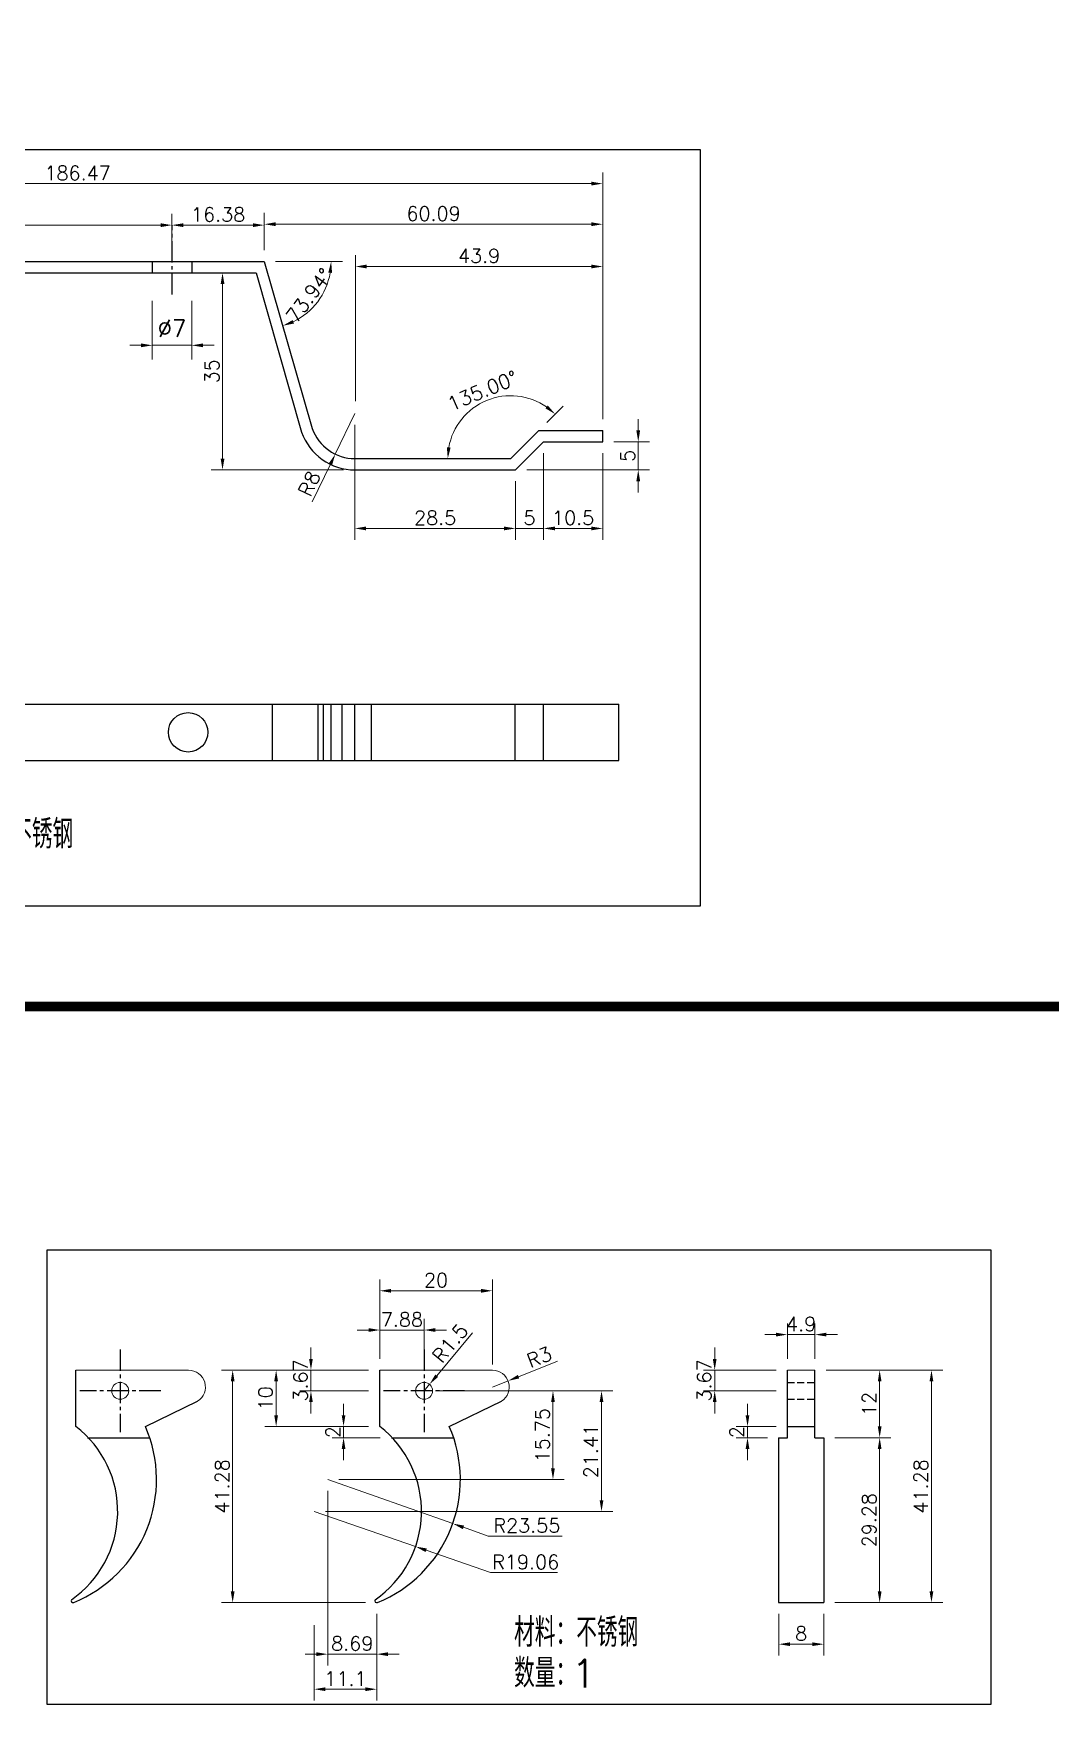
# Model space of a CAD drawing. Header units: millimetres. Extents: x 6728 to 8819, y -1283 to 914.
# Drawn here: x 7463.6 to 7644.2, y -111.1 to 185.6 of the extents above; entities that cross this region are included whole.
import ezdxf

# ---------------------------------------------------------------- set-up
doc = ezdxf.new("R2010")
doc.units = ezdxf.units.MM
doc.header["$LTSCALE"] = 1000
for name, pattern in [('CENTER2', [28.575, 19.05, -3.175, 3.175, -3.175]), ('DASH', [0.35, 0.25, -0.1]), ('DASHDOTX3', [508, 254, -127, 0, -127])]:
    doc.linetypes.add(name, pattern=pattern)
for name, color, linetype in [('PUB_TEXT', 7, 'Continuous'), ('PUB_TITLE', 7, 'Continuous'), ('中线', 1, 'DASHDOTX3')]:
    doc.layers.add(name, color=color, linetype=linetype)
doc.styles.get("Standard").update_dxf_attribs({"font": 'txt.shx', "bigfont": 'gbcbig.shx'})
doc.styles.add('样式 1', font='txt.shx', dxfattribs={"height": 5.5, "bigfont": 'gbcbig.shx'})
doc.dimstyles.new('DIMN1', dxfattribs={"dimscale": 0.01, "dimtxt": 300, "dimasz": 200, "dimexe": 250, "dimexo": 300, "dimgap": 150, "dimtad": 1, "dimtoh": 1, "dimdsep": 46, "dimtxsty": 'Standard', "dimcen": 2.5, "dimclrd": 256, "dimclre": 256, "dimazin": 0, "dimtfac": 1, "dimtix": 1, "dimtmove": 1, "dimatfit": 0, "dimfxl": 0, "dimtolj": 1, "dimlwd": 9, "dimlwe": 9, "dimarcsym": 0})
doc.dimstyles.new('ISO-25', dxfattribs={"dimtxt": 2.5, "dimasz": 2, "dimexe": 2, "dimexo": 2, "dimtad": 1, "dimtoh": 1, "dimdsep": 46, "dimtxsty": 'Standard', "dimcen": 2.5, "dimclrd": 256, "dimclre": 256, "dimazin": 0, "dimtfac": 1, "dimtix": 1, "dimtmove": 1, "dimatfit": 0, "dimfxl": 0, "dimtolj": 1, "dimlwd": 9, "dimlwe": 9, "dimarcsym": 0})

# ---------------------------------------------------------------- blocks, each defined once
blk = doc.blocks.new('*D673')
at = {"lineweight": 9}
for p, q in [((7484.68, 138.1), (7484.68, 127.72)), ((7491.68, 138.1), (7491.68, 127.72)), ((7482.68, 130.22), (7480.68, 130.22)), ((7484.68, 130.22), (7491.68, 130.22)), ((7493.68, 130.22), (7495.68, 130.22))]:
    blk.add_line(p, q, dxfattribs=at)
for points in [[(7482.68, 130.55), (7482.68, 129.88), (7484.68, 130.22)], [(7493.68, 130.55), (7493.68, 129.88), (7491.68, 130.22)]]:
    blk.add_solid(points)
at = {"layer": 'Defpoints', "color": 0}
for p in [(7484.68, 141.1), (7491.68, 141.1), (7491.68, 130.22)]:
    blk.add_point(p, dxfattribs=at)
at = {"color": 0, "insert": (7488.18, 133.22), "char_height": 3, "attachment_point": 5}
blk.add_mtext('\\A1;%%c7', dxfattribs=at)
blk = doc.blocks.new('*D421')
at = {"lineweight": 9}
blk.add_line((7554.73, 116.51), (7557.64, 119.42), dxfattribs=at)
blk.add_arc((7548.32, 110.1), 11.18, 55.2628, 169.7372, dxfattribs=at)
for points in [[(7554.9, 119.54), (7554.48, 119.03), (7556.22, 118)], [(7537.65, 112.06), (7536.98, 112.12), (7537.14, 110.1)]]:
    blk.add_solid(points)
at = {"layer": 'Defpoints', "color": 0}
for p in [(7548.32, 121.28), (7553.32, 115.1), (7520.65, 110.1), (7548.32, 110.1), (7548.32, 110.1)]:
    blk.add_point(p, dxfattribs=at)
at = {"color": 0, "insert": (7543.32, 122.16), "char_height": 2.5, "attachment_point": 5, "rotation": 22.5}
blk.add_mtext('\\A1;135.00°', dxfattribs=at)
blk = doc.blocks.new('*D420')
at = {"lineweight": 9}
for p, q in [((7564.65, 111.1), (7564.65, 95.71)), ((7554.15, 109.1), (7554.15, 95.71)), ((7556.15, 97.71), (7562.65, 97.71))]:
    blk.add_line(p, q, dxfattribs=at)
for points in [[(7556.15, 98.04), (7556.15, 97.37), (7554.15, 97.71)], [(7562.65, 98.04), (7562.65, 97.37), (7564.65, 97.71)]]:
    blk.add_solid(points)
at = {"layer": 'Defpoints', "color": 0}
for p in [(7564.65, 113.1), (7554.15, 111.1), (7564.65, 97.71)]:
    blk.add_point(p, dxfattribs=at)
at = {"color": 0, "insert": (7559.4, 99.58), "char_height": 2.5, "attachment_point": 5}
blk.add_mtext('\\A1;10.5', dxfattribs=at)
blk = doc.blocks.new('*D419')
at = {"lineweight": 9}
for p, q in [((7554.15, 111.1), (7554.15, 95.71)), ((7549.15, 104.1), (7549.15, 95.71)), ((7547.15, 97.71), (7545.15, 97.71)), ((7549.15, 97.71), (7554.15, 97.71)), ((7556.15, 97.71), (7558.15, 97.71))]:
    blk.add_line(p, q, dxfattribs=at)
for points in [[(7547.15, 98.04), (7547.15, 97.37), (7549.15, 97.71)], [(7556.15, 98.04), (7556.15, 97.37), (7554.15, 97.71)]]:
    blk.add_solid(points)
at = {"layer": 'Defpoints', "color": 0}
for p in [(7554.15, 113.1), (7549.15, 106.1), (7554.15, 97.71)]:
    blk.add_point(p, dxfattribs=at)
at = {"color": 0, "insert": (7551.65, 99.58), "char_height": 2.5, "attachment_point": 5}
blk.add_mtext('\\A1;5', dxfattribs=at)
blk = doc.blocks.new('*D418')
at = {"lineweight": 9}
for p, q in [((7520.65, 116.1), (7520.65, 95.71)), ((7549.15, 106.1), (7549.15, 95.71)), ((7522.65, 97.71), (7547.15, 97.71))]:
    blk.add_line(p, q, dxfattribs=at)
for points in [[(7522.65, 98.04), (7522.65, 97.37), (7520.65, 97.71)], [(7547.15, 98.04), (7547.15, 97.37), (7549.15, 97.71)]]:
    blk.add_solid(points)
at = {"layer": 'Defpoints', "color": 0}
for p in [(7520.65, 118.1), (7549.15, 108.1), (7549.15, 97.71)]:
    blk.add_point(p, dxfattribs=at)
at = {"color": 0, "insert": (7534.9, 99.58), "char_height": 2.5, "attachment_point": 5}
blk.add_mtext('\\A1;28.5', dxfattribs=at)
blk = doc.blocks.new('*D417')
at = {"lineweight": 9}
for p, q in [((7570.96, 115.1), (7570.96, 117.1)), ((7566.65, 113.1), (7572.96, 113.1)), ((7570.96, 108.1), (7570.96, 113.1)), ((7551.15, 108.1), (7572.96, 108.1)), ((7570.96, 106.1), (7570.96, 104.1))]:
    blk.add_line(p, q, dxfattribs=at)
for points in [[(7570.62, 115.1), (7571.29, 115.1), (7570.96, 113.1)], [(7570.62, 106.1), (7571.29, 106.1), (7570.96, 108.1)]]:
    blk.add_solid(points)
at = {"layer": 'Defpoints', "color": 0}
for p in [(7564.65, 113.1), (7570.96, 113.1), (7549.15, 108.1)]:
    blk.add_point(p, dxfattribs=at)
at = {"color": 0, "insert": (7569.08, 110.6), "char_height": 2.5, "attachment_point": 5, "rotation": 90}
blk.add_mtext('\\A1;5', dxfattribs=at)
blk = doc.blocks.new('*D283')
at = {"lineweight": 9}
for p, q in [((7378.18, 147.1), (7378.18, 160.93)), ((7564.65, 147.1), (7564.65, 160.93)), ((7380.18, 158.93), (7562.65, 158.93))]:
    blk.add_line(p, q, dxfattribs=at)
for points in [[(7380.18, 159.27), (7380.18, 158.6), (7378.18, 158.93)], [(7562.65, 159.27), (7562.65, 158.6), (7564.65, 158.93)]]:
    blk.add_solid(points)
at = {"layer": 'Defpoints', "color": 0}
for p in [(7564.65, 158.93), (7378.18, 145.1), (7564.65, 145.1)]:
    blk.add_point(p, dxfattribs=at)
at = {"color": 0, "insert": (7471.42, 160.81), "char_height": 2.5, "attachment_point": 5}
blk.add_mtext('\\A1;186.47', dxfattribs=at)
blk = doc.blocks.new('*D282')
at = {"lineweight": 9}
blk.add_line((7506.56, 145.1), (7518.44, 145.1), dxfattribs=at)
blk.add_arc((7504.56, 145.1), 11.87, 295.7259, 350.3359, dxfattribs=at)
for points in [[(7515.93, 143.13), (7516.6, 143.08), (7516.44, 145.1)], [(7509.84, 134.09), (7509.6, 134.71), (7507.85, 133.69)]]:
    blk.add_solid(points)
at = {"layer": 'Defpoints', "color": 0}
for p in [(7378.18, 145.1), (7504.56, 145.1), (7504.56, 145.1), (7512.31, 136.1), (7513.09, 115.48)]:
    blk.add_point(p, dxfattribs=at)
at = {"color": 0, "insert": (7512.55, 139.08), "char_height": 2.5, "attachment_point": 5, "rotation": 53.0309}
blk.add_mtext('\\A1;73.94°', dxfattribs=at)
blk = doc.blocks.new('*D281')
at = {"lineweight": 9}
for p, q in [((7520.75, 120.3), (7520.75, 146.21)), ((7564.65, 120.3), (7564.65, 146.21)), ((7522.75, 144.21), (7562.65, 144.21))]:
    blk.add_line(p, q, dxfattribs=at)
for points in [[(7522.75, 144.55), (7522.75, 143.88), (7520.75, 144.21)], [(7562.65, 144.55), (7562.65, 143.88), (7564.65, 144.21)]]:
    blk.add_solid(points)
at = {"layer": 'Defpoints', "color": 0}
for p in [(7564.65, 144.21), (7520.75, 118.3), (7564.65, 118.3)]:
    blk.add_point(p, dxfattribs=at)
at = {"color": 0, "insert": (7542.7, 146.09), "char_height": 2.5, "attachment_point": 5}
blk.add_mtext('\\A1;43.9', dxfattribs=at)
blk = doc.blocks.new('*D280')
at = {"lineweight": 9}
for p, q in [((7520.65, 118.1), (7517.17, 110.89)), ((7513.07, 102.41), (7516.3, 109.09))]:
    blk.add_line(p, q, dxfattribs=at)
blk.add_solid([(7516, 109.24), (7516.6, 108.95), (7517.17, 110.89)])
at = {"layer": 'Defpoints', "color": 0}
for p in [(7520.65, 118.1), (7517.17, 110.89)]:
    blk.add_point(p, dxfattribs=at)
at = {"color": 0, "insert": (7512.56, 105.67), "char_height": 2.5, "attachment_point": 5, "rotation": 64.2067}
blk.add_mtext('\\A1;R8', dxfattribs=at)
blk = doc.blocks.new('*D279')
at = {"lineweight": 9}
for p, q in [((7504.56, 149.1), (7504.56, 153.72)), ((7506.56, 151.72), (7562.65, 151.72)), ((7564.65, 117.1), (7564.65, 153.72))]:
    blk.add_line(p, q, dxfattribs=at)
for points in [[(7506.56, 152.06), (7506.56, 151.39), (7504.56, 151.72)], [(7562.65, 152.06), (7562.65, 151.39), (7564.65, 151.72)]]:
    blk.add_solid(points)
at = {"layer": 'Defpoints', "color": 0}
for p in [(7564.65, 151.72), (7504.56, 147.1), (7564.65, 115.1)]:
    blk.add_point(p, dxfattribs=at)
at = {"color": 0, "insert": (7534.61, 153.6), "char_height": 2.5, "attachment_point": 5}
blk.add_mtext('\\A1;60.09', dxfattribs=at)
blk = doc.blocks.new('*D278')
at = {"lineweight": 9}
for p, q in [((7501.14, 143.1), (7495.15, 143.1)), ((7497.15, 141.1), (7497.15, 110.1)), ((7518.65, 108.1), (7495.15, 108.1))]:
    blk.add_line(p, q, dxfattribs=at)
for points in [[(7496.82, 141.1), (7497.49, 141.1), (7497.15, 143.1)], [(7496.82, 110.1), (7497.49, 110.1), (7497.15, 108.1)]]:
    blk.add_solid(points)
at = {"layer": 'Defpoints', "color": 0}
for p in [(7503.14, 143.1), (7497.15, 108.1), (7520.65, 108.1)]:
    blk.add_point(p, dxfattribs=at)
at = {"color": 0, "insert": (7495.28, 125.6), "char_height": 2.5, "attachment_point": 5, "rotation": 90}
blk.add_mtext('\\A1;35', dxfattribs=at)
blk = doc.blocks.new('*D276')
at = {"lineweight": 9}
for p, q in [((7488.18, 149.1), (7488.18, 153.56)), ((7490.18, 151.56), (7502.56, 151.56)), ((7504.56, 147.1), (7504.56, 153.56))]:
    blk.add_line(p, q, dxfattribs=at)
for points in [[(7490.18, 151.89), (7490.18, 151.22), (7488.18, 151.56)], [(7502.56, 151.89), (7502.56, 151.22), (7504.56, 151.56)]]:
    blk.add_solid(points)
at = {"layer": 'Defpoints', "color": 0}
for p in [(7504.56, 151.56), (7488.18, 147.1), (7504.56, 145.1)]:
    blk.add_point(p, dxfattribs=at)
at = {"color": 0, "insert": (7496.37, 153.43), "char_height": 2.5, "attachment_point": 5}
blk.add_mtext('\\A1;16.38', dxfattribs=at)
blk = doc.blocks.new('*D275')
at = {"lineweight": 9}
for p, q in [((7388.18, 147.1), (7388.18, 153.56)), ((7390.18, 151.56), (7486.18, 151.56)), ((7488.18, 147.1), (7488.18, 153.56))]:
    blk.add_line(p, q, dxfattribs=at)
for points in [[(7390.18, 151.89), (7390.18, 151.22), (7388.18, 151.56)], [(7486.18, 151.89), (7486.18, 151.22), (7488.18, 151.56)]]:
    blk.add_solid(points)
at = {"layer": 'Defpoints', "color": 0}
for p in [(7488.18, 151.56), (7388.18, 145.1), (7488.18, 145.1)]:
    blk.add_point(p, dxfattribs=at)
at = {"color": 0, "insert": (7438.18, 153.43), "char_height": 2.5, "attachment_point": 5}
blk.add_mtext('\\A1;100', dxfattribs=at)
blk = doc.blocks.new('扳机')
for p, q in [((-7.88, -6.33), (-7.88, 3.67)), ((4.47, -6.33), (13.74, -1.86)), ((-5.79, -8.33), (5.22, -8.33))]:
    blk.add_line(p, q)
at = {"lineweight": 20}
blk.add_line((-7.88, 3.67), (12.12, 3.67), dxfattribs=at)
blk.add_circle((0, 0), 1.5, dxfattribs=at)
blk.add_arc((12.12, 0.67), 3, 302.5956, 90, dxfattribs=at)
for centre, radius, start, end in [((-19.51, -21.41), 19.06, 304.6683, 52.3564), ((-17.11, -15.75), 23.55, 292.0701, 23.5814), ((-8.42, -37.28), 0.324, 142.5328, 298.9893)]:
    blk.add_arc(centre, radius, start, end)
at = {"layer": '中线', "linetype": 'CENTER2', "ltscale": 0.0002}
for p, q in [((0, 7.34), (0, -7.34)), ((7.19, 0), (-7.19, 0))]:
    blk.add_line(p, q, dxfattribs=at)
blk = doc.blocks.new('*D59')
at = {"lineweight": 9}
for p, q in [((7534.94, -55.42), (7566.44, -55.42)), ((7564.44, -57.42), (7564.44, -74.83)), ((7515.43, -76.83), (7566.44, -76.83))]:
    blk.add_line(p, q, dxfattribs=at)
for points in [[(7564.1, -57.42), (7564.77, -57.42), (7564.44, -55.42)], [(7564.1, -74.83), (7564.77, -74.83), (7564.44, -76.83)]]:
    blk.add_solid(points)
at = {"layer": 'Defpoints', "color": 0}
for p in [(7532.94, -55.42), (7513.43, -76.83), (7564.44, -76.83)]:
    blk.add_point(p, dxfattribs=at)
at = {"color": 0, "insert": (7562.56, -66.12), "char_height": 2.5, "attachment_point": 5, "rotation": 90}
blk.add_mtext('\\A1;21.41', dxfattribs=at)
blk = doc.blocks.new('*D58')
at = {"lineweight": 9}
for p, q in [((7542.13, -55.42), (7557.82, -55.42)), ((7555.82, -57.42), (7555.82, -69.16)), ((7517.83, -71.16), (7557.82, -71.16))]:
    blk.add_line(p, q, dxfattribs=at)
for points in [[(7555.48, -57.42), (7556.15, -57.42), (7555.82, -55.42)], [(7555.48, -69.16), (7556.15, -69.16), (7555.82, -71.16)]]:
    blk.add_solid(points)
at = {"layer": 'Defpoints', "color": 0}
for p in [(7540.13, -55.42), (7515.83, -71.16), (7555.82, -71.16)]:
    blk.add_point(p, dxfattribs=at)
at = {"color": 0, "insert": (7553.94, -63.29), "char_height": 2.5, "attachment_point": 5, "rotation": 90}
blk.add_mtext('\\A1;15.75', dxfattribs=at)
blk = doc.blocks.new('*D57')
at = {"lineweight": 9}
for p, q in [((7513.43, -97.02), (7513.43, -110.39)), ((7524.52, -97.02), (7524.52, -110.39)), ((7522.52, -108.39), (7515.43, -108.39))]:
    blk.add_line(p, q, dxfattribs=at)
for points in [[(7515.43, -108.06), (7515.43, -108.73), (7513.43, -108.39)], [(7522.52, -108.06), (7522.52, -108.73), (7524.52, -108.39)]]:
    blk.add_solid(points)
at = {"layer": 'Defpoints', "color": 0}
for p in [(7513.43, -95.02), (7524.52, -95.02), (7513.43, -108.39)]:
    blk.add_point(p, dxfattribs=at)
at = {"color": 0, "insert": (7518.98, -106.52), "char_height": 2.5, "attachment_point": 5}
blk.add_mtext('\\A1;11.1', dxfattribs=at)
blk = doc.blocks.new('*D56')
at = {"lineweight": 9}
for p, q in [((7515.83, -73.16), (7515.83, -104.17)), ((7524.52, -95.02), (7524.52, -104.17)), ((7513.83, -102.17), (7511.83, -102.17)), ((7524.52, -102.17), (7515.83, -102.17)), ((7526.52, -102.17), (7528.52, -102.17))]:
    blk.add_line(p, q, dxfattribs=at)
for points in [[(7513.83, -101.84), (7513.83, -102.5), (7515.83, -102.17)], [(7526.52, -101.84), (7526.52, -102.5), (7524.52, -102.17)]]:
    blk.add_solid(points)
at = {"layer": 'Defpoints', "color": 0}
for p in [(7515.83, -71.16), (7524.52, -93.02), (7515.83, -102.17)]:
    blk.add_point(p, dxfattribs=at)
at = {"color": 0, "insert": (7520.18, -100.29), "char_height": 2.5, "attachment_point": 5}
blk.add_mtext('\\A1;8.69', dxfattribs=at)
blk = doc.blocks.new('*D55')
at = {"lineweight": 9}
for p, q in [((7515.83, -71.16), (7538.04, -78.99)), ((7544.32, -81.2), (7539.93, -79.65)), ((7557.44, -81.2), (7544.32, -81.2))]:
    blk.add_line(p, q, dxfattribs=at)
blk.add_solid([(7540.04, -79.34), (7539.82, -79.97), (7538.04, -78.99)])
at = {"layer": 'Defpoints', "color": 0}
for p in [(7515.83, -71.16), (7538.04, -78.99)]:
    blk.add_point(p, dxfattribs=at)
at = {"color": 0, "insert": (7551.19, -79.32), "char_height": 2.5, "attachment_point": 5}
blk.add_mtext('\\A1;R23.55', dxfattribs=at)
blk = doc.blocks.new('*D54')
at = {"lineweight": 9}
for p, q in [((7513.43, -76.83), (7531.43, -83.07)), ((7544.73, -87.69), (7533.32, -83.73)), ((7556.6, -87.69), (7544.73, -87.69))]:
    blk.add_line(p, q, dxfattribs=at)
blk.add_solid([(7533.43, -83.41), (7533.21, -84.04), (7531.43, -83.07)])
at = {"layer": 'Defpoints', "color": 0}
for p in [(7513.43, -76.83), (7531.43, -83.07)]:
    blk.add_point(p, dxfattribs=at)
at = {"color": 0, "insert": (7550.98, -85.81), "char_height": 2.5, "attachment_point": 5}
blk.add_mtext('\\A1;R19.06', dxfattribs=at)
blk = doc.blocks.new('*D41')
at = {"lineweight": 9}
for p, q in [((7606.14, -51.74), (7625.02, -51.74)), ((7623.02, -91.02), (7623.02, -53.74)), ((7605.89, -93.02), (7625.02, -93.02))]:
    blk.add_line(p, q, dxfattribs=at)
for points in [[(7622.68, -53.74), (7623.35, -53.74), (7623.02, -51.74)], [(7622.68, -91.02), (7623.35, -91.02), (7623.02, -93.02)]]:
    blk.add_solid(points)
at = {"layer": 'Defpoints', "color": 0}
for p in [(7604.14, -51.74), (7623.02, -51.74), (7603.89, -93.02)]:
    blk.add_point(p, dxfattribs=at)
at = {"color": 0, "insert": (7621.14, -72.38), "char_height": 2.5, "attachment_point": 5, "rotation": 90}
blk.add_mtext('\\A1;41.28', dxfattribs=at)
blk = doc.blocks.new('*D40')
at = {"lineweight": 9}
for p, q in [((7597.44, -49.74), (7597.44, -43.43)), ((7602.34, -49.74), (7602.34, -43.43)), ((7595.44, -45.43), (7593.44, -45.43)), ((7597.44, -45.43), (7602.34, -45.43)), ((7604.34, -45.43), (7606.34, -45.43))]:
    blk.add_line(p, q, dxfattribs=at)
for points in [[(7595.44, -45.1), (7595.44, -45.76), (7597.44, -45.43)], [(7604.34, -45.1), (7604.34, -45.76), (7602.34, -45.43)]]:
    blk.add_solid(points)
at = {"layer": 'Defpoints', "color": 0}
for p in [(7602.34, -45.43), (7597.44, -51.74), (7602.34, -51.74)]:
    blk.add_point(p, dxfattribs=at)
at = {"color": 0, "insert": (7599.89, -43.55), "char_height": 2.5, "attachment_point": 5}
blk.add_mtext('\\A1;4.9', dxfattribs=at)
blk = doc.blocks.new('*D39')
at = {"lineweight": 9}
for p, q in [((7541.54, -45.11), (7535.18, -52.73)), ((7532.94, -55.42), (7533.9, -54.26))]:
    blk.add_line(p, q, dxfattribs=at)
blk.add_solid([(7534.93, -52.51), (7535.44, -52.94), (7533.9, -54.26)])
at = {"layer": 'Defpoints', "color": 0}
for p in [(7532.94, -55.42), (7533.9, -54.26)]:
    blk.add_point(p, dxfattribs=at)
at = {"color": 0, "insert": (7537.56, -46.95), "char_height": 2.5, "attachment_point": 5, "rotation": 50.1647}
blk.add_mtext('\\A1;R1.5', dxfattribs=at)
blk = doc.blocks.new('*D38')
at = {"lineweight": 9}
for p, q in [((7584.53, -49.74), (7584.53, -47.74)), ((7595.44, -51.74), (7582.53, -51.74)), ((7584.53, -55.42), (7584.53, -51.74)), ((7595.44, -55.42), (7582.53, -55.42)), ((7584.53, -57.42), (7584.53, -59.42))]:
    blk.add_line(p, q, dxfattribs=at)
for points in [[(7584.2, -49.74), (7584.87, -49.74), (7584.53, -51.74)], [(7584.2, -57.42), (7584.87, -57.42), (7584.53, -55.42)]]:
    blk.add_solid(points)
at = {"layer": 'Defpoints', "color": 0}
for p in [(7584.53, -51.74), (7597.44, -51.74), (7597.44, -55.42)]:
    blk.add_point(p, dxfattribs=at)
at = {"color": 0, "insert": (7582.66, -53.58), "char_height": 2.5, "attachment_point": 5, "rotation": 90}
blk.add_mtext('\\A1;3.67', dxfattribs=at)
blk = doc.blocks.new('*D37')
at = {"lineweight": 9}
for p, q in [((7590.36, -59.74), (7590.36, -57.74)), ((7595.44, -61.74), (7588.36, -61.74)), ((7590.36, -63.74), (7590.36, -61.74)), ((7593.89, -63.74), (7588.36, -63.74)), ((7590.36, -65.74), (7590.36, -67.74))]:
    blk.add_line(p, q, dxfattribs=at)
for points in [[(7590.02, -59.74), (7590.69, -59.74), (7590.36, -61.74)], [(7590.02, -65.74), (7590.69, -65.74), (7590.36, -63.74)]]:
    blk.add_solid(points)
at = {"layer": 'Defpoints', "color": 0}
for p in [(7590.36, -61.74), (7597.44, -61.74), (7595.89, -63.74)]:
    blk.add_point(p, dxfattribs=at)
at = {"color": 0, "insert": (7588.48, -62.74), "char_height": 2.5, "attachment_point": 5, "rotation": 90}
blk.add_mtext('\\A1;2', dxfattribs=at)
blk = doc.blocks.new('*D36')
at = {"lineweight": 9}
for p, q in [((7604.34, -51.74), (7615.82, -51.74)), ((7613.82, -61.74), (7613.82, -53.74)), ((7605.89, -63.74), (7615.82, -63.74))]:
    blk.add_line(p, q, dxfattribs=at)
for points in [[(7613.49, -53.74), (7614.15, -53.74), (7613.82, -51.74)], [(7613.49, -61.74), (7614.15, -61.74), (7613.82, -63.74)]]:
    blk.add_solid(points)
at = {"layer": 'Defpoints', "color": 0}
for p in [(7602.34, -51.74), (7613.82, -51.74), (7603.89, -63.74)]:
    blk.add_point(p, dxfattribs=at)
at = {"color": 0, "insert": (7611.95, -57.74), "char_height": 2.5, "attachment_point": 5, "rotation": 90}
blk.add_mtext('\\A1;12', dxfattribs=at)
blk = doc.blocks.new('*D35')
at = {"lineweight": 9}
for p, q in [((7605.89, -63.74), (7615.82, -63.74)), ((7613.82, -91.02), (7613.82, -65.74)), ((7605.89, -93.02), (7615.82, -93.02))]:
    blk.add_line(p, q, dxfattribs=at)
for points in [[(7613.49, -65.74), (7614.15, -65.74), (7613.82, -63.74)], [(7613.49, -91.02), (7614.15, -91.02), (7613.82, -93.02)]]:
    blk.add_solid(points)
at = {"layer": 'Defpoints', "color": 0}
for p in [(7603.89, -63.74), (7613.82, -63.74), (7603.89, -93.02)]:
    blk.add_point(p, dxfattribs=at)
at = {"color": 0, "insert": (7611.95, -78.38), "char_height": 2.5, "attachment_point": 5, "rotation": 90}
blk.add_mtext('\\A1;29.28', dxfattribs=at)
blk = doc.blocks.new('*D34')
at = {"lineweight": 9}
for p, q in [((7595.89, -95.02), (7595.89, -102.4)), ((7603.89, -95.02), (7603.89, -102.4)), ((7597.89, -100.4), (7601.89, -100.4))]:
    blk.add_line(p, q, dxfattribs=at)
for points in [[(7597.89, -100.07), (7597.89, -100.73), (7595.89, -100.4)], [(7601.89, -100.07), (7601.89, -100.73), (7603.89, -100.4)]]:
    blk.add_solid(points)
at = {"layer": 'Defpoints', "color": 0}
for p in [(7595.89, -93.02), (7603.89, -93.02), (7603.89, -100.4)]:
    blk.add_point(p, dxfattribs=at)
at = {"color": 0, "insert": (7599.89, -98.52), "char_height": 2.5, "attachment_point": 5}
blk.add_mtext('\\A1;8', dxfattribs=at)
blk = doc.blocks.new('*D33')
at = {"lineweight": 9}
for p, q in [((7518.64, -59.74), (7518.64, -57.74)), ((7523.07, -61.74), (7516.64, -61.74)), ((7518.64, -63.74), (7518.64, -61.74)), ((7525.16, -63.74), (7516.64, -63.74)), ((7518.64, -65.74), (7518.64, -67.74))]:
    blk.add_line(p, q, dxfattribs=at)
for points in [[(7518.31, -59.74), (7518.97, -59.74), (7518.64, -61.74)], [(7518.31, -65.74), (7518.97, -65.74), (7518.64, -63.74)]]:
    blk.add_solid(points)
at = {"layer": 'Defpoints', "color": 0}
for p in [(7518.64, -61.74), (7525.07, -61.74), (7527.16, -63.74)]:
    blk.add_point(p, dxfattribs=at)
at = {"color": 0, "insert": (7516.77, -62.74), "char_height": 2.5, "attachment_point": 5, "rotation": 90}
blk.add_mtext('\\A1;2', dxfattribs=at)
blk = doc.blocks.new('*D32')
at = {"lineweight": 9}
for p, q in [((7523.07, -51.74), (7496.95, -51.74)), ((7498.95, -91.02), (7498.95, -53.74)), ((7522.52, -93.02), (7496.95, -93.02))]:
    blk.add_line(p, q, dxfattribs=at)
for points in [[(7498.62, -53.74), (7499.29, -53.74), (7498.95, -51.74)], [(7498.62, -91.02), (7499.29, -91.02), (7498.95, -93.02)]]:
    blk.add_solid(points)
at = {"layer": 'Defpoints', "color": 0}
for p in [(7498.95, -51.74), (7525.07, -51.74), (7524.52, -93.02)]:
    blk.add_point(p, dxfattribs=at)
at = {"color": 0, "insert": (7497.08, -72.38), "char_height": 2.5, "attachment_point": 5, "rotation": 90}
blk.add_mtext('\\A1;41.28', dxfattribs=at)
blk = doc.blocks.new('*D31')
at = {"lineweight": 9}
for p, q in [((7525.07, -49.74), (7525.07, -42.62)), ((7532.94, -49.74), (7532.94, -42.62)), ((7523.07, -44.62), (7521.07, -44.62)), ((7525.07, -44.62), (7532.94, -44.62)), ((7534.94, -44.62), (7536.94, -44.62))]:
    blk.add_line(p, q, dxfattribs=at)
for points in [[(7523.07, -44.28), (7523.07, -44.95), (7525.07, -44.62)], [(7534.94, -44.28), (7534.94, -44.95), (7532.94, -44.62)]]:
    blk.add_solid(points)
at = {"layer": 'Defpoints', "color": 0}
for p in [(7532.94, -44.62), (7525.07, -51.74), (7532.94, -51.74)]:
    blk.add_point(p, dxfattribs=at)
at = {"color": 0, "insert": (7529, -42.74), "char_height": 2.5, "attachment_point": 5}
blk.add_mtext('\\A1;7.88', dxfattribs=at)
blk = doc.blocks.new('*D30')
at = {"lineweight": 9}
for p, q in [((7525.07, -49.74), (7525.07, -35.65)), ((7543.06, -37.65), (7527.07, -37.65)), ((7545.06, -50.74), (7545.06, -35.65))]:
    blk.add_line(p, q, dxfattribs=at)
for points in [[(7527.07, -37.32), (7527.07, -37.99), (7525.07, -37.65)], [(7543.06, -37.32), (7543.06, -37.99), (7545.06, -37.65)]]:
    blk.add_solid(points)
at = {"layer": 'Defpoints', "color": 0}
for p in [(7525.07, -37.65), (7525.07, -51.74), (7545.06, -52.74)]:
    blk.add_point(p, dxfattribs=at)
at = {"color": 0, "insert": (7535.06, -35.78), "char_height": 2.5, "attachment_point": 5}
blk.add_mtext('\\A1;20', dxfattribs=at)
blk = doc.blocks.new('*D29')
at = {"lineweight": 9}
for p, q in [((7556.6, -50.16), (7549.71, -52.9)), ((7545.06, -54.74), (7547.85, -53.64))]:
    blk.add_line(p, q, dxfattribs=at)
blk.add_solid([(7549.59, -52.59), (7549.83, -53.21), (7547.85, -53.64)])
at = {"layer": 'Defpoints', "color": 0}
for p in [(7545.06, -54.74), (7547.85, -53.64)]:
    blk.add_point(p, dxfattribs=at)
at = {"color": 0, "insert": (7553.39, -49.42), "char_height": 2.5, "attachment_point": 5, "rotation": 21.6468}
blk.add_mtext('\\A1;R3', dxfattribs=at)
blk = doc.blocks.new('*D28')
at = {"lineweight": 9}
for p, q in [((7512.85, -49.74), (7512.85, -47.74)), ((7523.07, -51.74), (7510.85, -51.74)), ((7512.85, -55.42), (7512.85, -51.74)), ((7523.07, -55.42), (7510.85, -55.42)), ((7512.85, -57.42), (7512.85, -59.42))]:
    blk.add_line(p, q, dxfattribs=at)
for points in [[(7512.52, -49.74), (7513.18, -49.74), (7512.85, -51.74)], [(7512.52, -57.42), (7513.18, -57.42), (7512.85, -55.42)]]:
    blk.add_solid(points)
at = {"layer": 'Defpoints', "color": 0}
for p in [(7512.85, -51.74), (7525.07, -51.74), (7525.07, -55.42)]:
    blk.add_point(p, dxfattribs=at)
at = {"color": 0, "insert": (7510.98, -53.58), "char_height": 2.5, "attachment_point": 5, "rotation": 90}
blk.add_mtext('\\A1;3.67', dxfattribs=at)
blk = doc.blocks.new('*D27')
at = {"lineweight": 9}
for p, q in [((7523.07, -51.74), (7504.67, -51.74)), ((7506.67, -53.74), (7506.67, -59.74)), ((7523.07, -61.74), (7504.67, -61.74))]:
    blk.add_line(p, q, dxfattribs=at)
for points in [[(7506.33, -53.74), (7507, -53.74), (7506.67, -51.74)], [(7506.33, -59.74), (7507, -59.74), (7506.67, -61.74)]]:
    blk.add_solid(points)
at = {"layer": 'Defpoints', "color": 0}
for p in [(7525.07, -51.74), (7506.67, -61.74), (7525.07, -61.74)]:
    blk.add_point(p, dxfattribs=at)
at = {"color": 0, "insert": (7504.79, -56.74), "char_height": 2.5, "attachment_point": 5, "rotation": 90}
blk.add_mtext('\\A1;10', dxfattribs=at)

msp = doc.modelspace()

# ---------------------------------------------------------------- linework, layer by layer
for p, q in [((7378.183, 145.096), (7504.564, 145.096)), ((7378.183, 143.096), (7503.14, 143.096)), ((7503.14, 143.096), (7511.202, 114.823)), ((7504.564, 145.096), (7513.092, 115.478)), ((7553.318, 115.096), (7548.318, 110.096)), ((7554.147, 113.096), (7549.147, 108.096)), ((7553.318, 115.096), (7564.651, 115.096)), ((7554.147, 113.096), (7564.651, 113.096)), ((7564.651, 113.096), (7564.651, 115.096)), ((7520.651, 110.096), (7548.318, 110.096)), ((7520.651, 108.096), (7549.147, 108.096)), ((7381.046, 66.507), (7567.504, 66.507)), ((7506.003, 56.507), (7506.003, 66.507)), ((7514.065, 66.507), (7514.065, 56.507)), ((7514.999, 66.507), (7514.999, 56.507)), ((7516.404, 66.507), (7516.404, 56.507)), ((7518.329, 66.507), (7518.329, 56.507)), ((7520.561, 66.507), (7520.561, 56.507)), ((7523.514, 66.507), (7523.514, 56.507)), ((7549.057, 66.507), (7549.057, 56.507)), ((7554.057, 66.507), (7554.057, 56.507)), ((7567.504, 56.507), (7567.504, 66.507)), ((7381.046, 56.507), (7567.504, 56.507)), ((7525.066, -61.741), (7525.066, -51.744)), ((7597.438, -63.741), (7597.438, -51.744)), ((7602.338, -63.741), (7602.338, -51.744)), ((7537.415, -61.741), (7546.678, -57.271)), ((7597.438, -61.741), (7602.338, -61.741)), ((7527.156, -63.741), (7538.161, -63.741)), ((7595.888, -63.741), (7595.888, -93.023)), ((7595.888, -63.741), (7597.438, -63.741)), ((7602.338, -63.741), (7603.888, -63.741)), ((7603.888, -63.741), (7603.888, -93.023)), ((7595.888, -93.023), (7603.888, -93.023))]:
    msp.add_line(p, q)
at = {"color": 140}
for p, q in [((7484.684, 145.096), (7484.684, 143.096)), ((7491.684, 145.096), (7491.684, 143.096))]:
    msp.add_line(p, q, dxfattribs=at)
at = {"lineweight": 20}
for p, q in [((7525.066, -51.744), (7545.062, -51.744)), ((7597.438, -51.744), (7602.338, -51.744))]:
    msp.add_line(p, q, dxfattribs=at)
at = {"color": 0, "linetype": 'DASH', "ltscale": 0.005}
for p, q in [((7597.438, -53.915), (7602.338, -53.915)), ((7597.438, -56.915), (7602.338, -56.915))]:
    msp.add_line(p, q, dxfattribs=at)
for points in [[(7357.107, 164.994), (7581.953, 164.994), (7581.953, 30.633), (7357.107, 30.633)], [(7465.992, -30.389), (7633.57, -30.389), (7633.57, -111.121), (7465.992, -111.121)]]:
    msp.add_lwpolyline(points, close=True)
msp.add_circle((7491.047, 61.507), 3.5)
at = {"lineweight": 20}
msp.add_circle((7532.941, -55.415), 1.5, dxfattribs=at)
for centre, radius, start, end in [((7520.651, 118.096), 10, 199.10546, 270), ((7520.651, 118.096), 8, 199.10546, 270), ((7513.428, -76.829), 19.055, 304.66826, 52.35645), ((7515.834, -71.161), 23.547, 292.07012, 23.58145), ((7524.524, -92.698), 0.324, 142.53283, 298.98932)]:
    msp.add_arc(centre, radius, start, end)
msp.add_arc((7545.062, -54.744), 3, 302.5956, 90, dxfattribs=at)
at = {"layer": 'PUB_TITLE', "const_width": 1.7}
msp.add_lwpolyline([(7330.267, 12.842), (7993.267, 12.842), (7993.267, 500.742), (7330.267, 500.742)], close=True, dxfattribs=at)
at = {"layer": '中线', "linetype": 'CENTER2', "ltscale": 0.0002}
for p, q in [((7488.184, 139.216), (7488.184, 151.555)), ((7532.942, -48.07), (7532.942, -62.76)), ((7540.128, -55.415), (7525.755, -55.415))]:
    msp.add_line(p, q, dxfattribs=at)

# ---------------------------------------------------------------- block references
msp.add_blockref('扳机', (7478.995, -55.415))

# ---------------------------------------------------------------- texts
at = {"layer": 'PUB_TEXT', "style": '样式 1'}
for s, height, p in [('材料：不锈钢', 5.1064, (7448.596, 40.884)), ('材料：不锈钢', 5.1064, (7548.911, -100.87)), ('数量：', 5.1064, (7548.911, -108.097)), ('1', 5, (7559.124, -108.097))]:
    msp.add_text(s, height=height, dxfattribs=at).set_placement(p)

# ---------------------------------------------------------------- dimensions: what is measured, and where the dimension line sits
for base, p1, p2, picture, middle in [((7564.651, 158.933), (7378.183, 145.096), (7564.651, 145.096), '*D283', (7471.417, 160.808)), ((7488.184, 151.555), (7388.184, 145.096), (7488.184, 145.096), '*D275', (7438.184, 153.43)), ((7504.564, 151.555), (7488.184, 147.096), (7504.564, 145.096), '*D276', (7496.374, 153.43)), ((7564.651, 151.722), (7504.564, 147.096), (7564.651, 115.096), '*D279', (7534.608, 153.597)), ((7564.651, 144.214), (7520.75, 118.301), (7564.651, 118.301), '*D281', (7542.7, 146.089)), ((7549.147, 97.707), (7520.651, 118.096), (7549.147, 108.096), '*D418', (7534.899, 99.582)), ((7554.147, 97.707), (7549.147, 106.096), (7554.147, 113.096), '*D419', (7551.647, 99.582)), ((7564.651, 97.707), (7554.147, 111.096), (7564.651, 113.096), '*D420', (7559.399, 99.582)), ((7525.066, -37.652), (7545.062, -52.744), (7525.066, -51.744), '*D30', (7535.064, -35.777)), ((7532.942, -44.617), (7525.066, -51.744), (7532.942, -51.744), '*D31', (7529.004, -42.742)), ((7602.338, -45.429), (7597.438, -51.744), (7602.338, -51.744), '*D40', (7599.888, -43.554)), ((7515.834, -102.169), (7524.524, -93.023), (7515.834, -71.161), '*D56', (7520.179, -100.294)), ((7603.888, -100.4), (7595.888, -93.023), (7603.888, -93.023), '*D34', (7599.888, -98.525)), ((7513.428, -108.393), (7524.524, -95.023), (7513.428, -95.023), '*D57', (7518.976, -106.518))]:
    dim = msp.add_linear_dim(base=base, p1=p1, p2=p2, dimstyle='ISO-25')
    dim.commit()
    dim.dimension.update_dxf_attribs({"geometry": picture, "text_midpoint": middle})
for base, line1, line2, picture, middle in [((7512.307, 136.097), ((7378.183, 145.096), (7504.564, 145.096)), ((7504.564, 145.096), (7513.092, 115.478)), '*D282', (7512.551, 139.085)), ((7548.318, 121.277), ((7520.651, 110.096), (7548.318, 110.096)), ((7553.318, 115.096), (7548.318, 110.096)), '*D421', (7543.322, 122.158))]:
    dim = msp.add_angular_dim_2l(base=base, line1=line1, line2=line2, dimstyle='ISO-25')
    dim.commit()
    dim.dimension.update_dxf_attribs({"geometry": picture, "text_midpoint": middle})
for base, p1, p2, picture, middle in [((7497.153, 108.096), (7503.14, 143.096), (7520.651, 108.096), '*D278', (7495.278, 125.596)), ((7570.956, 113.096), (7549.147, 108.096), (7564.651, 113.096), '*D417', (7569.081, 110.596)), ((7512.851, -51.744), (7525.066, -55.415), (7525.066, -51.744), '*D28', (7510.976, -53.579)), ((7584.533, -51.744), (7597.438, -55.415), (7597.438, -51.744), '*D38', (7582.658, -53.579)), ((7498.953, -51.744), (7524.524, -93.023), (7525.066, -51.744), '*D32', (7497.078, -72.383)), ((7506.666, -61.741), (7525.066, -51.744), (7525.066, -61.741), '*D27', (7504.791, -56.742)), ((7613.821, -51.744), (7603.888, -63.741), (7602.338, -51.744), '*D36', (7611.946, -57.742)), ((7623.016, -51.744), (7603.888, -93.023), (7604.138, -51.744), '*D41', (7621.141, -72.383)), ((7564.438, -76.829), (7532.941, -55.415), (7513.428, -76.829), '*D59', (7562.563, -66.122)), ((7555.818, -71.161), (7540.128, -55.415), (7515.834, -71.161), '*D58', (7553.943, -63.288)), ((7518.641, -61.741), (7527.156, -63.741), (7525.066, -61.741), '*D33', (7516.766, -62.741)), ((7590.356, -61.741), (7595.888, -63.741), (7597.438, -61.741), '*D37', (7588.481, -62.741)), ((7613.821, -63.741), (7603.888, -93.023), (7603.888, -63.741), '*D35', (7611.946, -78.382))]:
    dim = msp.add_linear_dim(base=base, p1=p1, p2=p2, angle=90, dimstyle='ISO-25')
    dim.commit()
    dim.dimension.update_dxf_attribs({"geometry": picture, "text_midpoint": middle})
dim = msp.add_aligned_dim(p1=(7484.684, 141.096), p2=(7491.684, 141.096), distance=-10.879, text='%%c7', dimstyle='DIMN1')
dim.commit()
dim.dimension.update_dxf_attribs({"geometry": '*D673', "text_midpoint": (7488.184, 133.217)})
for center, mpoint, picture, middle in [((7520.651, 118.096), (7517.17, 110.893), '*D280', (7512.563, 105.669)), ((7532.941, -55.415), (7533.902, -54.263), '*D39', (7537.561, -46.951)), ((7545.062, -54.744), (7547.85, -53.637), '*D29', (7553.394, -49.42))]:
    dim = msp.add_radius_dim(center=center, mpoint=mpoint, dimstyle='ISO-25')
    dim.commit()
    dim.dimension.update_dxf_attribs({"geometry": picture, "text_midpoint": middle})
for center, mpoint, picture, middle in [((7515.834, -71.161), (7538.042, -78.988), '*D55', (7544.316, -81.199)), ((7513.428, -76.829), (7531.431, -83.073), '*D54', (7544.727, -87.685))]:
    dim = msp.add_radius_dim(center=center, mpoint=mpoint, dimstyle='ISO-25')
    dim.commit()
    dim.dimension.update_dxf_attribs({"geometry": picture, "text_midpoint": middle, "dimtype": 132})

doc.saveas('drawing.dxf')
